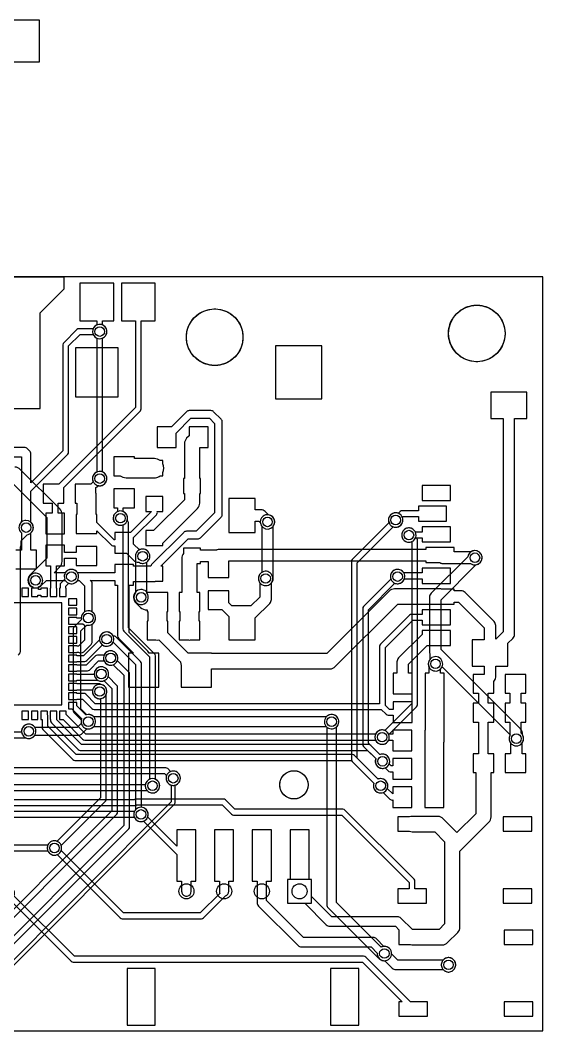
# Model space of a CAD drawing. Header units: millimetres. Extents: x 0 to 80, y 0 to 53.6.
# Drawn here: x 52.3 to 80, y 0 to 53.6 of the extents above; entities that cross this region are included whole.
import ezdxf

# ---------------------------------------------------------------- set-up
doc = ezdxf.new("R2010")
doc.units = ezdxf.units.MM

msp = doc.modelspace()

# ---------------------------------------------------------------- linework, layer by layer
at = {"layer": '16_copper'}
for points in [[(56.574, 28.926, 0.734415), (56.652, 29.649), (56.652, 36.751, 0.958767), (56.377, 37.462), (56.331, 37.442, 0.63815), (56.348, 36.751), (56.348, 29.649), (56.331, 29.642), (56.288, 29.617), (56.248, 29.587), (56.213, 29.552), (56.183, 29.512), (56.158, 29.469), (56.138, 29.423), (56.126, 29.374), (56.119, 29.325), (56.119, 29.275), (56.126, 29.226), (56.138, 29.177), (56.158, 29.131), (56.183, 29.088), (56.213, 29.048), (56.248, 29.013), (56.288, 28.983), (56.331, 28.958), (56.377, 28.938), (56.426, 28.926), (56.475, 28.919), (56.525, 28.919)], [(59.374, 12.626, 0.734415), (59.452, 13.349), (59.452, 19.9, 0.198912), (59.408, 20.008), (58.032, 21.383), (58.032, 26.92, 0.280102), (57.962, 27.077), (57.974, 27.126, 1), (57.226, 27.274), (57.219, 27.225, 0.493144), (57.674, 26.826), (57.723, 26.838), (57.728, 26.84), (57.728, 21.32, 0.198912), (57.772, 21.212), (59.148, 19.837), (59.148, 13.349), (59.131, 13.342), (59.088, 13.317), (59.048, 13.287), (59.013, 13.252), (58.983, 13.212), (58.958, 13.169), (58.938, 13.123), (58.926, 13.074), (58.919, 13.025), (58.919, 12.975), (58.926, 12.926), (58.938, 12.877), (58.958, 12.831), (58.983, 12.788), (59.013, 12.748), (59.048, 12.713), (59.088, 12.683), (59.131, 12.658), (59.177, 12.638), (59.226, 12.626), (59.275, 12.619), (59.325, 12.619)], [(65.374, 23.626, 0.098492), (65.512, 23.683), (65.552, 23.713, 0.277973), (65.705, 24), (65.705, 26.771, 0.962526), (65.113, 27.252), (65.083, 27.212, 0.318296), (65.095, 26.771), (65.095, 24.322), (65.088, 24.317), (65.048, 24.287), (65.013, 24.252), (64.983, 24.212), (64.958, 24.169), (64.938, 24.123), (64.926, 24.074), (64.919, 24.025), (64.919, 23.975), (64.926, 23.926), (64.938, 23.877), (64.958, 23.831), (64.983, 23.788), (65.013, 23.748), (65.048, 23.713), (65.088, 23.683), (65.131, 23.658), (65.177, 23.638), (65.226, 23.626), (65.275, 23.619), (65.325, 23.619)], [(71.474, 12.626, 1), (71.326, 13.374), (71.277, 13.362), (71.261, 13.355), (70.152, 14.463), (70.152, 24.837), (72.061, 26.745, 0.958766), (72.369, 27.442), (72.323, 27.462, 0.638153), (71.845, 26.961), (69.892, 25.008, 0.198912), (69.848, 24.9), (69.848, 14.4, 0.198912), (69.892, 14.292), (71.045, 13.139), (71.038, 13.123), (71.026, 13.074), (71.019, 13.025), (71.019, 12.975), (71.026, 12.926), (71.038, 12.877), (71.058, 12.831), (71.083, 12.788), (71.113, 12.748), (71.148, 12.713), (71.188, 12.683), (71.231, 12.658), (71.277, 12.638), (71.326, 12.626), (71.375, 12.619), (71.425, 12.619)], [(71.554, 15.206, 0.467246), (71.835, 15.719), (73.308, 17.192, 0.198912), (73.352, 17.3), (73.352, 26, 0.321076), (73.255, 26.161), (73.262, 26.177, 1), (72.538, 26.423), (72.526, 26.374, 0.577349), (73.023, 25.938), (73.039, 25.945), (73.048, 25.937), (73.048, 17.363), (71.619, 15.935), (71.603, 15.942), (71.554, 15.954), (71.505, 15.961), (71.455, 15.961), (71.406, 15.954), (71.357, 15.942), (71.311, 15.922), (71.268, 15.897), (71.228, 15.867), (71.193, 15.832), (71.163, 15.792), (71.138, 15.749), (71.118, 15.703), (71.106, 15.654), (71.099, 15.605), (71.099, 15.555), (71.106, 15.506), (71.118, 15.457), (71.138, 15.411), (71.163, 15.368), (71.193, 15.328), (71.228, 15.293), (71.268, 15.263), (71.311, 15.238), (71.357, 15.218), (71.406, 15.206), (71.455, 15.199), (71.505, 15.199)], [(58.774, 22.626, 0.55217), (59.005, 23.229), (59.005, 24.872, 0.979295), (58.568, 25.497), (58.528, 25.467, 0.165102), (58.406, 25.254), (58.399, 25.205, 0.084086), (58.395, 25.1), (58.395, 23.229), (58.383, 23.212), (58.358, 23.169), (58.338, 23.123), (58.326, 23.074), (58.319, 23.025), (58.319, 22.975), (58.326, 22.926), (58.338, 22.877), (58.358, 22.831), (58.383, 22.788), (58.413, 22.748), (58.448, 22.713), (58.488, 22.683), (58.531, 22.658), (58.577, 22.638), (58.626, 22.626), (58.675, 22.619), (58.725, 22.619)], [(78.674, 15.126, 0.493148), (78.942, 15.669), (78.917, 15.712, 0.270158), (78.816, 16.016), (74.605, 20.226), (74.605, 22.874), (76.454, 24.723, 0.962529), (76.375, 25.481), (76.326, 25.474, 0.318299), (76.023, 25.154), (74.084, 23.216, 0.198912), (73.995, 23), (73.995, 20.1, 0.060886), (74.005, 20.025), (74.005, 19.699, 0.962526), (74.597, 19.218), (74.627, 19.258, 0.040452), (74.657, 19.312), (78.273, 15.696), (78.258, 15.669), (78.238, 15.623), (78.226, 15.574), (78.219, 15.525), (78.219, 15.475), (78.226, 15.426), (78.238, 15.377), (78.258, 15.331), (78.283, 15.288), (78.313, 15.248), (78.348, 15.213), (78.388, 15.183), (78.431, 15.158), (78.477, 15.138), (78.526, 15.126), (78.575, 15.119), (78.625, 15.119)], [(71.574, 13.926, 1), (71.426, 14.674), (71.377, 14.662), (71.361, 14.655), (70.752, 15.263), (70.752, 22.337), (72.161, 23.745, 0.958766), (72.469, 24.442), (72.423, 24.462, 0.638153), (71.945, 23.961), (70.492, 22.508, 0.198912), (70.448, 22.4), (70.448, 15.2, 0.198912), (70.492, 15.092), (71.145, 14.439), (71.138, 14.423), (71.126, 14.374), (71.119, 14.325), (71.119, 14.275), (71.126, 14.226), (71.138, 14.177), (71.158, 14.131), (71.183, 14.088), (71.213, 14.048), (71.248, 14.013), (71.288, 13.983), (71.331, 13.958), (71.377, 13.938), (71.426, 13.926), (71.475, 13.919), (71.525, 13.919)], [(52.814, 15.516, 0.205934), (53.063, 15.687), (55.39, 15.687, 0.198912), (55.534, 15.746), (55.816, 16.028, 0.949342), (56.023, 16.762), (55.974, 16.774, 0.105304), (55.816, 16.772), (55.503, 17.084), (55.503, 21.216), (55.816, 21.528, 0.949342), (56.023, 22.262), (55.974, 22.274, 0.543212), (55.528, 21.816), (55.156, 21.444, 0.198912), (55.097, 21.3), (55.097, 17, 0.198912), (55.156, 16.856), (55.528, 16.484, 0.112129), (55.528, 16.316), (55.306, 16.093), (53.063, 16.093), (53.057, 16.102), (53.027, 16.142), (52.992, 16.177), (52.952, 16.207), (52.909, 16.232), (52.863, 16.252), (52.814, 16.264), (52.765, 16.271), (52.715, 16.271), (52.666, 16.264), (52.617, 16.252), (52.571, 16.232), (52.528, 16.207), (52.488, 16.177), (52.453, 16.142), (52.423, 16.102), (52.398, 16.059), (52.378, 16.013), (52.366, 15.964), (52.359, 15.915), (52.359, 15.865), (52.366, 15.816), (52.378, 15.767), (52.398, 15.721), (52.423, 15.678), (52.453, 15.638), (52.488, 15.603), (52.528, 15.573), (52.571, 15.548), (52.617, 15.528), (52.666, 15.516), (52.715, 15.509), (52.765, 15.509)], [(58.764, 11.106, 0.879957), (58.712, 11.861), (58.712, 19.49, 0.198912), (58.668, 19.598), (57.378, 20.888, 0.283974), (57.219, 20.932), (57.212, 20.949, 1), (56.528, 20.611), (56.553, 20.568, 0.577349), (57.212, 20.611), (57.216, 20.619), (58.408, 19.427), (58.408, 11.736), (58.403, 11.732), (58.373, 11.692), (58.348, 11.649), (58.328, 11.603), (58.316, 11.554), (58.309, 11.505), (58.309, 11.455), (58.316, 11.406), (58.328, 11.357), (58.348, 11.311), (58.373, 11.268), (58.403, 11.228), (58.438, 11.193), (58.478, 11.163), (58.521, 11.138), (58.567, 11.118), (58.616, 11.106), (58.665, 11.099), (58.715, 11.099)], [(50.206, 2.948, 0.189183), (50.308, 2.992), (58.04, 10.724, 0.198912), (58.084, 10.832), (58.084, 18.928, 0.198912), (58.04, 19.036), (57.435, 19.641, 0.958766), (56.738, 19.949), (56.718, 19.903, 0.638153), (57.219, 19.425), (57.78, 18.865), (57.78, 10.895), (50.137, 3.252), (22.863, 3.252), (20.591, 5.524, 0.990519), (20.013, 6.022), (19.983, 5.982, 0.595348), (20.295, 5.389), (22.692, 2.992, 0.198912), (22.8, 2.948), (50.2, 2.948)], [(54.174, 9.326, 0.467246), (54.455, 9.839), (56.808, 12.192, 0.198912), (56.852, 12.3), (56.852, 17.8, 0.068716), (56.847, 17.841), (56.862, 17.877, 1), (56.138, 18.123), (56.126, 18.074, 0.511872), (56.548, 17.622), (56.548, 12.363), (54.239, 10.055), (54.223, 10.062), (54.174, 10.074), (54.125, 10.081), (54.075, 10.081), (54.026, 10.074), (53.977, 10.062), (53.931, 10.042), (53.888, 10.017), (53.848, 9.987), (53.813, 9.952), (53.783, 9.912), (53.758, 9.869), (53.738, 9.823), (53.726, 9.774), (53.719, 9.725), (53.719, 9.675), (53.726, 9.626), (53.738, 9.577), (53.758, 9.531), (53.783, 9.488), (53.813, 9.448), (53.848, 9.413), (53.888, 9.383), (53.931, 9.358), (53.977, 9.338), (54.026, 9.326), (54.075, 9.319), (54.125, 9.319)], [(71.674, 3.726, 1), (71.526, 4.474), (71.477, 4.462, 0.039622), (71.422, 4.437), (69.054, 6.805), (69.054, 16.115, 0.995848), (68.548, 16.687), (68.513, 16.652, 0.411779), (68.546, 16.115), (68.546, 6.7, 0.198912), (68.62, 6.52), (71.22, 3.92, 0.113593), (71.313, 3.848), (71.348, 3.813), (71.388, 3.783), (71.431, 3.758), (71.477, 3.738), (71.526, 3.726), (71.575, 3.719), (71.625, 3.719)]]:
    msp.add_lwpolyline(points, format="xyb", close=True, dxfattribs=at)
for points in [[(51.832, 29.094), (53.694, 27.232), (53.694, 25.068), (52.813, 24.187, 1), (53.387, 23.613), (53.672, 23.897), (54.677, 23.897, 0.949345), (55.342, 24.269), (55.317, 24.312, 0.543214), (54.677, 24.303), (54.078, 24.303), (54.387, 24.613, 0.198912), (54.506, 24.9), (54.506, 27.4, 0.198912), (54.387, 27.687), (52.287, 29.787, 0.198912), (52, 29.906)], [(52.174, 19.926, 0.256558), (52.305, 20.2), (52.305, 25.657, 0.105798), (52.332, 25.781), (52.332, 26), (52.654, 26.323, 0.962529), (52.575, 27.081), (52.526, 27.074, 0.318299), (52.223, 26.754)], [(49.608, 3.692), (57.408, 11.492, 0.198912), (57.452, 11.6), (57.452, 18.22, 0.198912), (57.408, 18.328), (56.945, 18.791, 0.958766), (56.248, 19.099), (56.228, 19.053, 0.638153), (56.729, 18.575), (57.148, 18.157), (57.148, 11.663), (49.437, 3.952)], [(50.872, 2.428), (60.472, 12.028, 0.198912), (60.502, 12.1), (60.502, 13.033, 0.963871), (60.326, 13.774), (60.277, 13.762, 0.738506), (60.298, 13.033), (60.298, 12.142), (50.758, 2.602)]]:
    msp.add_lwpolyline(points, format="xyb", dxfattribs=at)
for points in [[(67.735, 8.035), (66.465, 8.035), (66.465, 6.765), (67.735, 6.765)], [(75.074, 3.126), (75.123, 3.138), (75.169, 3.158), (75.212, 3.183), (75.252, 3.213), (75.287, 3.248), (75.317, 3.288), (75.342, 3.331), (75.362, 3.377), (75.374, 3.426), (75.381, 3.475), (75.381, 3.525), (75.374, 3.574), (75.362, 3.623), (75.342, 3.669), (75.317, 3.712), (75.287, 3.752), (75.252, 3.787), (75.212, 3.817), (75.169, 3.842), (75.123, 3.862), (75.074, 3.874), (75.025, 3.881), (74.975, 3.881), (74.926, 3.874), (74.877, 3.862), (74.831, 3.842), (74.788, 3.817), (74.748, 3.787), (74.713, 3.752), (74.683, 3.712), (74.658, 3.669), (74.638, 3.623), (74.626, 3.574), (74.619, 3.525), (74.619, 3.475), (74.626, 3.426), (74.638, 3.377), (74.658, 3.331), (74.683, 3.288), (74.713, 3.248), (74.748, 3.213), (74.788, 3.183), (74.831, 3.158), (74.877, 3.138), (74.926, 3.126), (74.975, 3.119), (75.025, 3.119)]]:
    msp.add_lwpolyline(points, close=True, dxfattribs=at)
at = {"layer": '1_copper'}
for points in [[(53.31, 53.62), (51.51, 53.62), (51.51, 51.42), (53.31, 51.42)], [(57.475, 36.235), (55.225, 36.235), (55.225, 33.635), (57.475, 33.635)], [(68.275, 36.335), (65.825, 36.335), (65.825, 33.535), (68.275, 33.535)], [(75.101, 28.939), (73.601, 28.939), (73.601, 28.139), (75.101, 28.139)], [(54.218, 23.042), (54.223, 23.047), (54.225, 23.053), (54.225, 23.477), (54.223, 23.483), (54.218, 23.488), (54.212, 23.49), (54.202, 23.49), (54.202, 24.67), (54.64, 24.67), (54.64, 25.068), (55.25, 25.068), (55.25, 24.69), (56.35, 24.69), (56.35, 25.69), (55.25, 25.69), (55.25, 25.372), (54.64, 25.372), (54.64, 25.77), (53.64, 25.77), (53.64, 24.67), (53.898, 24.67), (53.898, 23.49), (53.888, 23.49), (53.882, 23.488), (53.877, 23.483), (53.875, 23.477), (53.875, 23.053), (53.877, 23.047), (53.882, 23.042), (53.888, 23.04), (54.212, 23.04)], [(52.718, 23.042), (52.723, 23.047), (52.725, 23.053), (52.725, 23.477), (52.723, 23.483), (52.718, 23.488), (52.712, 23.49), (52.388, 23.49), (52.382, 23.488), (52.377, 23.483), (52.375, 23.477), (52.375, 23.053), (52.377, 23.047), (52.382, 23.042), (52.388, 23.04), (52.712, 23.04)], [(54.5, 22.7), (49.1, 22.7), (49.1, 17.3), (54.5, 17.3)], [(55.283, 22.577), (55.288, 22.582), (55.29, 22.588), (55.29, 22.912), (55.288, 22.918), (55.283, 22.923), (55.277, 22.925), (54.853, 22.925), (54.847, 22.923), (54.842, 22.918), (54.84, 22.912), (54.84, 22.588), (54.842, 22.582), (54.847, 22.577), (54.853, 22.575), (55.277, 22.575)], [(55.283, 22.077), (55.288, 22.082), (55.29, 22.088), (55.29, 22.412), (55.288, 22.418), (55.283, 22.423), (55.277, 22.425), (54.853, 22.425), (54.847, 22.423), (54.842, 22.418), (54.84, 22.412), (54.84, 22.088), (54.842, 22.082), (54.847, 22.077), (54.853, 22.075), (55.277, 22.075)], [(55.283, 21.077), (55.288, 21.082), (55.29, 21.088), (55.29, 21.412), (55.288, 21.418), (55.283, 21.423), (55.277, 21.425), (54.853, 21.425), (54.847, 21.423), (54.842, 21.418), (54.84, 21.412), (54.84, 21.088), (54.842, 21.082), (54.847, 21.077), (54.853, 21.075), (55.277, 21.075)], [(55.283, 20.577), (55.288, 20.582), (55.29, 20.588), (55.29, 20.912), (55.288, 20.918), (55.283, 20.923), (55.277, 20.925), (54.853, 20.925), (54.847, 20.923), (54.842, 20.918), (54.84, 20.912), (54.84, 20.588), (54.842, 20.582), (54.847, 20.577), (54.853, 20.575), (55.277, 20.575)], [(52.718, 16.512), (52.723, 16.517), (52.725, 16.523), (52.725, 16.947), (52.723, 16.953), (52.718, 16.958), (52.712, 16.96), (52.388, 16.96), (52.382, 16.958), (52.377, 16.953), (52.375, 16.947), (52.375, 16.523), (52.377, 16.517), (52.382, 16.512), (52.388, 16.51), (52.712, 16.51)], [(53.218, 16.512), (53.223, 16.517), (53.225, 16.523), (53.225, 16.947), (53.223, 16.953), (53.218, 16.958), (53.212, 16.96), (52.888, 16.96), (52.882, 16.958), (52.877, 16.953), (52.875, 16.947), (52.875, 16.523), (52.877, 16.517), (52.882, 16.512), (52.888, 16.51), (53.212, 16.51)], [(79.416, 11.346), (77.892, 11.346), (77.892, 10.584), (79.416, 10.584)], [(79.416, 7.536), (77.892, 7.536), (77.892, 6.774), (79.416, 6.774)], [(79.476, 5.346), (77.952, 5.346), (77.952, 4.584), (79.476, 4.584)], [(59.45, 3.3), (57.95, 3.3), (57.95, 0.3), (59.45, 0.3)], [(70.25, 3.3), (68.75, 3.3), (68.75, 0.3), (70.25, 0.3)], [(79.476, 1.536), (77.952, 1.536), (77.952, 0.774), (79.476, 0.774)]]:
    msp.add_lwpolyline(points, close=True, dxfattribs=at)
for points in [[(52.05, 24.51), (53.15, 24.51), (53.15, 25.51), (52.854, 25.51), (52.854, 26.415, 0.448089), (52.854, 26.985), (52.854, 28.638), (54.808, 30.592, 0.198912), (54.852, 30.7), (54.852, 36.337), (55.463, 36.948), (56.151, 36.948, 0.958767), (56.862, 37.223), (56.842, 37.269, 0.177119), (56.652, 37.449), (56.652, 37.665), (57.25, 37.665), (57.25, 39.665), (55.45, 39.665), (55.45, 37.665), (56.348, 37.665), (56.348, 37.449, 0.189189), (56.151, 37.252), (55.4, 37.252, 0.198912), (55.292, 37.208), (54.592, 36.508, 0.198912), (54.548, 36.4), (54.548, 30.763), (52.854, 29.07), (52.854, 30.6, 0.198912), (52.78, 30.78), (52.68, 30.88, 0.198912), (52.5, 30.954), (48.201, 30.954, 0.033195)], [(48.105, 30.446), (52.346, 30.446), (52.346, 26.985, 0.448089), (52.346, 26.415), (52.346, 25.51), (52.05, 25.51)], [(48.01, 15.538), (52.54, 15.538), (52.546, 15.538, 0.059301), (52.581, 15.543), (52.617, 15.528, 1), (52.863, 16.252), (52.814, 16.264, 0.511872), (52.362, 15.842), (49.702, 15.842)], [(49.1, 13.648), (59.937, 13.648), (60.045, 13.539), (60.038, 13.523), (60.026, 13.474), (60.019, 13.425), (60.019, 13.375), (60.026, 13.326), (60.038, 13.277), (60.058, 13.231), (60.083, 13.188), (60.113, 13.148), (60.148, 13.113), (60.188, 13.083), (60.231, 13.058), (60.277, 13.038), (60.326, 13.026), (60.375, 13.019), (60.425, 13.019), (60.474, 13.026, 1), (60.326, 13.774), (60.277, 13.762), (60.261, 13.755), (60.108, 13.908, 0.198912), (60, 13.952), (49.163, 13.952)], [(49.649, 11.948), (58.376, 11.948, 0.188148), (58.479, 11.988), (62.996, 11.988), (63.492, 11.492, 0.198912), (63.6, 11.448), (69.337, 11.448), (72.914, 7.871), (72.914, 7.536), (72.304, 7.536), (72.304, 6.774), (73.828, 6.774), (73.828, 7.536), (73.218, 7.536), (73.218, 7.934, 0.198912), (73.174, 8.042), (69.508, 11.708, 0.198912), (69.4, 11.752), (63.663, 11.752), (63.167, 12.248, 0.198912), (63.06, 12.293), (58.416, 12.293, 0.120621), (58.346, 12.276), (58.338, 12.27, 0.042466), (58.313, 12.252), (49.649, 12.252, 0.958767)], [(49.943, 11.328), (58.341, 11.328, 0.403278), (58.829, 11.125), (60.595, 9.359), (60.595, 7.93), (60.846, 7.93), (60.846, 7.4), (60.849, 7.36), (60.858, 7.322), (60.874, 7.285), (60.894, 7.251), (60.92, 7.221), (60.95, 7.195), (60.984, 7.174), (61.021, 7.159), (61.06, 7.149), (61.1, 7.146), (61.139, 7.149, 0.369468), (61.354, 7.4), (61.354, 7.93), (61.605, 7.93), (61.605, 10.67), (60.595, 10.67), (60.595, 9.791), (59.045, 11.341, 0.981434), (58.341, 11.632), (49.88, 11.632, 0.198912)], [(51.363, 9.548), (53.751, 9.548, 0.403278), (54.239, 9.345), (57.592, 5.992, 0.198912), (57.7, 5.948), (61.9, 5.948), (61.906, 5.948, 0.189183), (62.008, 5.992), (63.172, 7.157, 0.331659), (63.354, 7.4), (63.354, 7.93), (63.605, 7.93), (63.605, 10.67), (62.595, 10.67), (62.595, 7.93), (62.846, 7.93), (62.846, 7.4, 0.114914), (62.872, 7.288), (61.837, 6.252), (57.763, 6.252), (54.455, 9.561, 0.981434), (53.751, 9.852), (51.3, 9.852, 0.198912)]]:
    msp.add_lwpolyline(points, format="xyb", dxfattribs=at)
for points in [[(54.64, 27.47), (54.292, 27.47), (54.292, 28), (54.6, 28), (54.6, 28.834), (58.658, 32.892, 0.198912), (58.702, 33), (58.702, 37.665), (59.45, 37.665), (59.45, 39.665), (57.65, 39.665), (57.65, 37.665), (58.398, 37.665), (58.398, 33.063), (54.334, 29), (53.5, 29), (53.5, 28), (53.988, 28), (53.988, 27.47), (53.64, 27.47), (53.64, 26.37), (54.64, 26.37)], [(74.497, 5.371), (73.126, 5.371), (73.082, 5.369), (72.471, 5.98, 0.198912), (72.291, 6.054), (68.805, 6.054), (67.735, 7.124), (67.735, 8.035), (67.605, 8.035), (67.605, 10.67), (66.595, 10.67), (66.595, 8.035), (66.465, 8.035), (66.465, 6.765), (67.376, 6.765), (68.52, 5.62, 0.198912), (68.7, 5.546), (72.186, 5.546), (72.386, 5.346), (72.364, 5.346), (72.364, 4.584), (72.987, 4.584, 0.087773), (73.126, 4.559), (74.665, 4.559, 0.198912), (74.952, 4.678), (75.487, 5.213, 0.198912), (75.606, 5.5), (75.606, 9.532), (77.137, 11.063, 0.198912), (77.256, 11.35), (77.256, 13.7), (77.4, 13.7), (77.4, 14.7), (77.104, 14.7), (77.104, 16.38), (77.4, 16.38), (77.4, 17.38), (77.104, 17.38), (77.104, 17.91), (77.4, 17.91), (77.4, 18.53, 0.218353), (77.506, 18.761), (77.506, 19.339), (78.151, 19.339), (78.151, 20.558), (78.417, 20.823, 0.198912), (78.506, 21.039), (78.506, 32.489), (79.151, 32.489), (79.151, 33.889), (77.251, 33.889), (77.251, 32.489), (77.896, 32.489), (77.896, 21.165), (77.506, 20.775), (77.506, 21.499, 0.198912), (77.417, 21.714), (75.877, 23.254, 0.198912), (75.661, 23.344), (75.301, 23.344), (75.301, 23.439), (74.622, 23.439, 0.043669), (74.551, 23.445), (72.139, 23.445, 0.198912), (71.851, 23.326), (68.542, 20.016), (62.43, 20.016), (62.43, 20.03), (61.201, 20.03), (60.12, 21.111), (60.12, 21.74), (60.078, 21.74), (60.078, 22.25), (60.11, 22.25), (60.11, 23.25), (59.645, 23.25, 0.084788), (59.475, 23.25), (59.025, 23.25, 0.982396), (58.369, 22.764), (58.413, 22.713), (58.663, 22.463, 0.237304), (59.01, 22.344), (59.01, 22.25), (59.062, 22.25), (59.062, 21.74), (59.02, 21.74), (59.02, 20.74), (59.484, 20.74, 0.07337), (59.632, 20.736), (60.785, 19.584, 0.104097), (60.83, 19.423), (60.83, 18.23), (62.43, 18.23), (62.43, 19.204), (68.71, 19.204, 0.198912), (68.997, 19.323), (72.307, 22.632), (74.551, 22.632, 0.041936), (74.619, 22.639), (75.301, 22.639), (75.301, 22.734), (75.535, 22.734), (76.896, 21.373), (76.896, 20.739), (76.251, 20.739), (76.251, 19.339), (76.896, 19.339), (76.896, 18.91), (76.3, 18.91), (76.3, 17.91), (76.596, 17.91), (76.596, 17.38), (76.3, 17.38), (76.3, 16.38), (76.596, 16.38), (76.596, 14.7), (76.3, 14.7), (76.3, 13.7), (76.444, 13.7), (76.444, 11.518), (75.45, 10.525), (74.722, 11.252, 0.198912), (74.435, 11.371), (73.066, 11.371, 0.088398), (72.926, 11.346), (72.304, 11.346), (72.304, 10.584), (72.927, 10.584, 0.087773), (73.066, 10.559), (74.267, 10.559), (74.794, 10.032), (74.794, 5.668)], [(55.317, 24.312, 0.897851), (54.645, 23.961), (54.442, 23.758, 0.198912), (54.398, 23.65), (54.398, 23.49), (54.388, 23.49), (54.382, 23.488), (54.377, 23.483), (54.375, 23.477), (54.375, 23.053), (54.377, 23.047), (54.382, 23.042), (54.388, 23.04), (54.712, 23.04), (54.718, 23.042), (54.723, 23.047), (54.725, 23.053), (54.725, 23.477), (54.723, 23.483), (54.718, 23.488), (54.712, 23.49), (54.702, 23.49), (54.702, 23.587), (54.861, 23.745, 0.360131), (55.323, 23.897), (55.416, 23.897), (55.697, 23.616), (55.697, 22.223, 0.255988), (55.519, 21.902), (55.29, 21.902), (55.29, 21.912), (55.288, 21.918), (55.283, 21.923), (55.277, 21.925), (54.853, 21.925), (54.847, 21.923), (54.842, 21.918), (54.84, 21.912), (54.84, 21.588), (54.842, 21.582), (54.847, 21.577), (54.853, 21.575), (55.277, 21.575), (55.283, 21.577), (55.288, 21.582), (55.29, 21.588), (55.29, 21.598), (55.615, 21.598), (55.697, 21.516), (55.697, 20.724), (55.375, 20.402), (55.29, 20.402), (55.29, 20.412), (55.288, 20.418), (55.283, 20.423), (55.277, 20.425), (54.853, 20.425), (54.847, 20.423), (54.842, 20.418), (54.84, 20.412), (54.84, 20.088), (54.842, 20.082), (54.847, 20.077), (54.853, 20.075), (55.277, 20.075), (55.283, 20.077), (55.288, 20.082), (55.29, 20.088), (55.29, 20.098), (55.377, 20.098, 0.394851), (55.654, 20.106), (56.044, 20.496, 0.198912), (56.103, 20.64), (56.103, 21.577), (56.112, 21.583), (56.152, 21.613, 0.501558), (56.103, 22.223), (56.103, 23.7, 0.292836), (55.991, 23.897), (57.3, 23.897), (57.3, 23.64), (57.445, 23.64), (57.445, 21.01, 0.198912), (57.534, 20.794), (58.299, 20.03), (58.03, 20.03), (58.03, 18.23), (59.63, 18.23), (59.63, 20.03), (59.117, 20.03, 0.11311), (59.046, 20.146), (58.055, 21.136), (58.055, 23.64), (58.3, 23.64), (58.3, 23.844), (59.4, 23.844, 0.041936), (59.468, 23.85), (59.85, 23.85), (59.85, 24.65), (59.737, 24.65), (61.184, 26.097), (61.7, 26.097, 0.198912), (61.844, 26.156), (62.944, 27.256, 0.198912), (63.003, 27.4), (63.003, 32.3, 0.198912), (62.944, 32.444), (62.544, 32.844, 0.198912), (62.4, 32.903), (61.25, 32.903, 0.198912), (61.106, 32.844), (60.313, 32.05), (59.55, 32.05), (59.55, 30.95), (60.55, 30.95), (60.55, 31.713), (61.334, 32.497), (62.316, 32.497), (62.597, 32.216), (62.597, 27.484), (61.616, 26.503), (61.1, 26.503, 0.198912), (60.956, 26.444), (59.256, 24.744, 0.126581), (59.205, 24.656), (58.3, 24.656), (58.3, 24.74), (57.3, 24.74), (57.3, 24.303), (55.323, 24.303)], [(59.55, 25.744, 0.041892), (59.618, 25.75), (59.85, 25.75), (59.85, 25.875), (61.687, 27.713, 0.198912), (61.806, 28), (61.806, 28.5), (61.85, 28.5), (61.85, 29.3), (61.806, 29.3), (61.806, 30.95), (62.25, 30.95), (62.25, 32.05), (61.25, 32.05), (61.25, 31.575), (61.113, 31.437, 0.198912), (60.994, 31.15), (60.994, 29.3), (60.95, 29.3), (60.95, 28.5), (60.994, 28.5), (60.994, 28.168), (59.38, 26.555, 0.029867), (59.332, 26.55), (58.95, 26.55), (58.95, 25.75), (59.329, 25.75, 0.043669), (59.4, 25.744), (59.55, 25.744)], [(59.456, 29.345, 0.139183), (59.713, 29.45), (59.85, 29.45), (59.85, 29.615, 0.244827), (59.85, 30.084), (59.85, 30.25), (59.712, 30.25, 0.167137), (59.4, 30.358), (58.35, 30.358), (58.35, 30.45), (57.885, 30.45, 0.084788), (57.715, 30.45), (57.25, 30.45), (57.25, 29.45), (57.587, 29.45, 0.167417), (57.9, 29.342), (59.4, 29.342)], [(58.854, 24.806, 1), (58.706, 25.554), (58.657, 25.542, 0.038739), (58.603, 25.518), (58.3, 25.821), (58.3, 26.174), (59.508, 27.382, 0.298539), (59.552, 27.55), (59.85, 27.55), (59.85, 28.35), (58.95, 28.35), (58.95, 27.55), (59.244, 27.55), (58.134, 26.44), (57.3, 26.44), (57.3, 26.042), (57.273, 26.042), (56.35, 26.966), (56.35, 27.39), (56.308, 27.39), (56.308, 28.45, 0.043001), (56.3, 28.537), (56.3, 28.834, 0.08033), (56.351, 28.857), (56.36, 28.86, 0.167639), (56.439, 28.924), (56.475, 28.919, 1), (56.525, 29.681), (56.475, 29.681, 0.493146), (56.138, 29.177), (56.158, 29.131, 0.04286), (56.142, 29.108), (56.034, 29), (55.835, 29, 0.084788), (55.665, 29), (55.2, 29), (55.2, 28), (55.292, 28), (55.292, 27.39), (55.25, 27.39), (55.25, 26.39), (55.714, 26.39, 0.08515), (55.886, 26.39), (56.35, 26.39), (56.35, 26.534), (57.102, 25.782, 0.342201), (57.3, 25.738), (57.3, 25.34), (57.919, 25.34), (58.294, 24.964, 0.246233), (58.568, 24.863), (58.611, 24.838), (58.657, 24.818), (58.706, 24.806), (58.755, 24.799), (58.805, 24.799)], [(57.674, 26.826, 0.734415), (57.752, 27.549), (57.752, 27.75), (58.35, 27.75), (58.35, 28.75), (57.25, 28.75), (57.25, 27.75), (57.448, 27.75), (57.448, 27.549), (57.431, 27.542), (57.388, 27.517), (57.348, 27.487), (57.313, 27.452), (57.283, 27.412), (57.258, 27.369), (57.238, 27.323), (57.226, 27.274), (57.219, 27.225), (57.219, 27.175), (57.226, 27.126), (57.238, 27.077), (57.258, 27.031), (57.283, 26.988), (57.313, 26.948), (57.348, 26.913), (57.388, 26.883), (57.431, 26.858), (57.477, 26.838), (57.526, 26.826), (57.575, 26.819), (57.625, 26.819)], [(64.751, 27.034), (64.935, 27.034), (65.023, 26.946, 0.962529), (65.781, 27.025), (65.774, 27.074, 0.318299), (65.454, 27.377), (65.277, 27.554, 0.198912), (65.061, 27.644), (64.751, 27.644), (64.751, 28.239), (63.351, 28.239), (63.351, 26.439), (64.751, 26.439)], [(72.274, 26.726, 0.467246), (72.555, 27.239), (72.602, 27.286), (73.401, 27.286), (73.401, 27.039), (74.901, 27.039), (74.901, 27.839), (73.401, 27.839), (73.401, 27.591), (72.539, 27.591, 0.198912), (72.431, 27.547), (72.339, 27.455), (72.323, 27.462), (72.274, 27.474), (72.225, 27.481), (72.175, 27.481), (72.126, 27.474), (72.077, 27.462), (72.031, 27.442), (71.988, 27.417), (71.948, 27.387), (71.913, 27.352), (71.883, 27.312), (71.858, 27.269), (71.838, 27.223), (71.826, 27.174), (71.819, 27.125), (71.819, 27.075), (71.826, 27.026), (71.838, 26.977), (71.858, 26.931), (71.883, 26.888), (71.913, 26.848), (71.948, 26.813), (71.988, 26.783), (72.031, 26.758), (72.077, 26.738), (72.126, 26.726), (72.175, 26.719), (72.225, 26.719)], [(72.974, 25.926, 0.245515), (73.249, 26.148), (73.601, 26.148), (73.601, 25.939), (75.101, 25.939), (75.101, 26.739), (73.601, 26.739), (73.601, 26.452), (73.249, 26.452), (73.242, 26.469), (73.217, 26.512), (73.187, 26.552), (73.152, 26.587), (73.112, 26.617), (73.069, 26.642), (73.023, 26.662), (72.974, 26.674), (72.925, 26.681), (72.875, 26.681), (72.826, 26.674), (72.777, 26.662), (72.731, 26.642), (72.688, 26.617), (72.648, 26.587), (72.613, 26.552), (72.583, 26.512), (72.558, 26.469), (72.538, 26.423), (72.526, 26.374), (72.519, 26.325), (72.519, 26.275), (72.526, 26.226), (72.538, 26.177), (72.558, 26.131), (72.583, 26.088), (72.613, 26.048), (72.648, 26.013), (72.688, 25.983), (72.731, 25.958), (72.777, 25.938), (72.826, 25.926), (72.875, 25.919), (72.925, 25.919)], [(61.322, 20.735), (61.355, 20.74), (61.82, 20.74), (61.82, 21.74), (61.768, 21.74), (61.768, 22.25), (61.81, 22.25), (61.81, 23.25), (61.666, 23.25), (61.666, 24.8), (61.85, 24.8), (61.85, 24.895), (62.25, 24.895), (62.25, 24.05), (63.35, 24.05), (63.35, 24.934), (73.801, 24.934), (73.801, 24.839), (74.534, 24.839, 0.135494), (74.69, 24.795), (76.171, 24.795, 0.962526), (76.652, 25.387), (76.612, 25.417, 0.318296), (76.171, 25.405), (75.301, 25.405), (75.301, 25.639), (73.801, 25.639), (73.801, 25.544), (62.839, 25.544, 0.091534), (62.73, 25.523), (62.721, 25.519, 0.025918), (62.69, 25.505), (61.85, 25.505), (61.85, 25.6), (61.468, 25.6, 0.084018), (61.332, 25.6), (60.95, 25.6), (60.95, 25.322, 0.177115), (60.854, 25.06), (60.854, 23.25), (60.71, 23.25), (60.71, 22.25), (60.752, 22.25), (60.752, 21.74), (60.72, 21.74), (60.72, 20.74), (61.185, 20.74), (61.209, 20.736), (61.265, 20.732)], [(53.218, 23.042), (53.223, 23.047), (53.225, 23.053), (53.225, 23.113), (53.375, 23.113), (53.375, 23.053), (53.377, 23.047), (53.382, 23.042), (53.388, 23.04), (53.712, 23.04), (53.718, 23.042), (53.723, 23.047), (53.725, 23.053), (53.725, 23.477), (53.723, 23.483), (53.718, 23.488), (53.712, 23.49), (53.388, 23.49), (53.382, 23.488), (53.377, 23.483), (53.375, 23.477), (53.375, 23.417), (53.252, 23.417), (53.252, 23.551, 0.958767), (52.977, 24.262), (52.931, 24.242, 0.63815), (52.948, 23.551), (52.948, 23.49), (52.888, 23.49), (52.882, 23.488), (52.877, 23.483), (52.875, 23.477), (52.875, 23.053), (52.877, 23.047), (52.882, 23.042), (52.888, 23.04), (53.212, 23.04)], [(64.751, 21.908), (65.516, 22.672, 0.198912), (65.605, 22.888), (65.605, 23.771, 0.962526), (65.013, 24.252), (64.983, 24.212, 0.318296), (64.995, 23.771), (64.995, 23.014), (64.52, 22.539), (63.51, 22.539), (63.35, 22.699), (63.35, 23.35), (62.25, 23.35), (62.25, 22.35), (62.981, 22.35), (63.351, 21.98), (63.351, 20.739), (64.751, 20.739)], [(72.374, 23.726, 0.274554), (72.664, 23.986), (73.601, 23.986), (73.601, 23.739), (75.101, 23.739), (75.101, 24.539), (73.601, 24.539), (73.601, 24.291), (72.63, 24.291), (72.617, 24.312), (72.587, 24.352), (72.552, 24.387), (72.512, 24.417), (72.469, 24.442), (72.423, 24.462), (72.374, 24.474), (72.325, 24.481), (72.275, 24.481), (72.226, 24.474), (72.177, 24.462), (72.131, 24.442), (72.088, 24.417), (72.048, 24.387), (72.013, 24.352), (71.983, 24.312), (71.958, 24.269), (71.938, 24.223), (71.926, 24.174), (71.919, 24.125), (71.919, 24.075), (71.926, 24.026), (71.938, 23.977), (71.958, 23.931), (71.983, 23.888), (72.013, 23.848), (72.048, 23.813), (72.088, 23.783), (72.131, 23.758), (72.177, 23.738), (72.226, 23.726), (72.275, 23.719), (72.325, 23.719)], [(73.07, 17.45), (72.07, 17.45), (72.07, 17.052), (71.863, 17.052), (71.652, 17.263), (71.652, 20.337), (73.102, 21.786), (73.601, 21.786), (73.601, 21.539), (75.101, 21.539), (75.101, 22.339), (73.601, 22.339), (73.601, 22.091), (73.039, 22.091, 0.198912), (72.931, 22.047), (71.392, 20.508, 0.198912), (71.348, 20.4), (71.348, 17.352), (56.263, 17.352), (55.758, 17.858, 0.198912), (55.65, 17.902), (55.29, 17.902), (55.29, 17.912), (55.288, 17.918), (55.283, 17.923), (55.277, 17.925), (54.853, 17.925), (54.847, 17.923), (54.842, 17.918), (54.84, 17.912), (54.84, 17.588), (54.842, 17.582), (54.847, 17.577), (54.853, 17.575), (55.277, 17.575), (55.283, 17.577), (55.288, 17.582), (55.29, 17.588), (55.29, 17.598), (55.587, 17.598), (56.092, 17.092, 0.198912), (56.2, 17.048), (71.437, 17.048), (71.692, 16.792, 0.198912), (71.8, 16.748), (72.07, 16.748), (72.07, 16.35), (73.07, 16.35)], [(55.283, 19.577), (55.288, 19.582), (55.29, 19.588), (55.29, 19.598), (55.71, 19.598, 0.198912), (55.818, 19.642), (56.647, 20.471, 0.954125), (57.122, 21.067), (57.082, 21.097, 0.630365), (56.49, 20.746), (55.647, 19.902), (55.29, 19.902), (55.29, 19.912), (55.288, 19.918), (55.283, 19.923), (55.277, 19.925), (54.853, 19.925), (54.847, 19.923), (54.842, 19.918), (54.84, 19.912), (54.84, 19.588), (54.842, 19.582), (54.847, 19.577), (54.853, 19.575), (55.277, 19.575)], [(73.07, 18.97), (72.875, 18.97), (72.875, 19.444), (73.87, 20.439), (75.101, 20.439), (75.101, 21.239), (73.601, 21.239), (73.601, 21.032), (72.354, 19.786, 0.198912), (72.265, 19.57), (72.265, 18.97), (72.07, 18.97), (72.07, 17.87), (73.07, 17.87)], [(55.283, 19.077), (55.288, 19.082), (55.29, 19.088), (55.29, 19.098), (55.85, 19.098, 0.198912), (55.958, 19.142), (56.443, 19.628), (56.731, 19.628, 0.958767), (57.442, 19.903), (57.422, 19.949, 0.63815), (56.731, 19.932), (56.38, 19.932, 0.198912), (56.272, 19.888), (55.787, 19.402), (55.29, 19.402), (55.29, 19.412), (55.288, 19.418), (55.283, 19.423), (55.277, 19.425), (54.853, 19.425), (54.847, 19.423), (54.842, 19.418), (54.84, 19.412), (54.84, 19.088), (54.842, 19.082), (54.847, 19.077), (54.853, 19.075), (55.277, 19.075)], [(74.761, 15.291, 0.064418), (74.778, 15.42), (74.778, 18.42, 0.042258), (74.77, 18.505), (74.77, 18.97), (74.575, 18.97), (74.575, 19.196, 0.976114), (74.058, 19.757), (74.023, 19.722, 0.26795), (73.948, 19.347), (73.965, 19.307), (73.965, 18.97), (73.77, 18.97), (73.77, 18.507, 0.042924), (73.762, 18.42), (73.762, 15.95), (73.75, 15.95), (73.75, 15.487, 0.041357), (73.742, 15.4), (73.742, 12.4, 0.042258), (73.75, 12.315), (73.75, 11.85), (74.75, 11.85), (74.75, 12.313, 0.042924), (74.758, 12.4), (74.758, 15.281)], [(56.664, 18.556, 1), (56.516, 19.304), (56.467, 19.292, 0.341387), (56.209, 18.902), (55.29, 18.902), (55.29, 18.912), (55.288, 18.918), (55.283, 18.923), (55.277, 18.925), (54.853, 18.925), (54.847, 18.923), (54.842, 18.918), (54.84, 18.912), (54.84, 18.588), (54.842, 18.582), (54.847, 18.577), (54.853, 18.575), (55.277, 18.575), (55.283, 18.577), (55.288, 18.582), (55.29, 18.588), (55.29, 18.598), (56.404, 18.598), (56.421, 18.588), (56.467, 18.568), (56.516, 18.556), (56.565, 18.549), (56.615, 18.549)], [(79.1, 14.7), (78.905, 14.7), (78.905, 15.271, 0.388769), (78.855, 15.784), (78.855, 16.38), (79.1, 16.38), (79.1, 17.38), (78.855, 17.38), (78.855, 17.91), (79.1, 17.91), (79.1, 18.91), (78, 18.91), (78, 17.91), (78.245, 17.91), (78.245, 17.38), (78, 17.38), (78, 16.38), (78.245, 16.38), (78.245, 15.639, 0.052267), (78.226, 15.574), (78.219, 15.525, 0.179137), (78.295, 15.271), (78.295, 14.7), (78, 14.7), (78, 13.7), (79.1, 13.7)], [(56.574, 17.626, 0.767328), (56.623, 18.362), (56.574, 18.374, 0.198919), (56.45, 18.402), (55.29, 18.402), (55.29, 18.412), (55.288, 18.418), (55.283, 18.423), (55.277, 18.425), (54.853, 18.425), (54.847, 18.423), (54.842, 18.418), (54.84, 18.412), (54.84, 18.088), (54.842, 18.082), (54.847, 18.077), (54.853, 18.075), (55.277, 18.075), (55.283, 18.077), (55.288, 18.082), (55.29, 18.088), (55.29, 18.098), (56.132, 18.098), (56.126, 18.074), (56.119, 18.025), (56.119, 17.975), (56.126, 17.926), (56.138, 17.877), (56.158, 17.831), (56.183, 17.788), (56.213, 17.748), (56.248, 17.713), (56.288, 17.683), (56.331, 17.658), (56.377, 17.638), (56.426, 17.626), (56.475, 17.619), (56.525, 17.619)], [(55.974, 16.026, 0.162965), (56.185, 16.146), (68.515, 16.146, 0.995848), (69.087, 16.652), (69.052, 16.687, 0.411779), (68.515, 16.654), (56.185, 16.654, 0.305612), (55.771, 16.759), (55.29, 17.241), (55.29, 17.412), (55.288, 17.418), (55.283, 17.423), (55.277, 17.425), (54.853, 17.425), (54.847, 17.423), (54.842, 17.418), (54.84, 17.412), (54.84, 17.088), (54.842, 17.082), (54.847, 17.077), (54.853, 17.075), (55.024, 17.075), (55.55, 16.55), (55.538, 16.523), (55.526, 16.474), (55.519, 16.425), (55.519, 16.375), (55.526, 16.326), (55.538, 16.277), (55.558, 16.231), (55.583, 16.188), (55.613, 16.148), (55.648, 16.113), (55.688, 16.083), (55.731, 16.058), (55.777, 16.038), (55.826, 16.026), (55.875, 16.019), (55.925, 16.019)], [(73.05, 12.95), (72.05, 12.95), (72.05, 12.566), (71.755, 12.861, 0.654711), (71.261, 13.355), (70.008, 14.608, 0.198912), (69.9, 14.652), (55.252, 14.652), (53.748, 16.157), (53.748, 16.689, 0.138304), (53.725, 16.769), (53.725, 16.947), (53.723, 16.953), (53.718, 16.958), (53.712, 16.96), (53.388, 16.96), (53.382, 16.958), (53.377, 16.953), (53.375, 16.947), (53.375, 16.523), (53.377, 16.517), (53.382, 16.512), (53.388, 16.51), (53.443, 16.51), (53.443, 16.094, 0.198912), (53.488, 15.986), (55.082, 14.392, 0.198912), (55.189, 14.348), (69.837, 14.348), (71.045, 13.139, 0.654711), (71.539, 12.645), (71.892, 12.292, 0.282801), (72.05, 12.248), (72.05, 11.85), (73.05, 11.85)], [(73.05, 14.45), (72.05, 14.45), (72.05, 14.052), (71.963, 14.052), (71.855, 14.161, 0.654711), (71.361, 14.655), (70.878, 15.138, 0.198912), (70.77, 15.182), (55.533, 15.182), (54.206, 16.51), (54.212, 16.51), (54.218, 16.512), (54.223, 16.517), (54.225, 16.523), (54.225, 16.947), (54.223, 16.953), (54.218, 16.958), (54.212, 16.96), (53.888, 16.96), (53.882, 16.958), (53.877, 16.953), (53.875, 16.947), (53.875, 16.523), (53.877, 16.517), (53.882, 16.512), (53.888, 16.51, -0.005282), (53.898, 16.51), (53.898, 16.45, 0.198912), (53.942, 16.342), (55.362, 14.922, 0.198912), (55.47, 14.878), (70.707, 14.878), (71.145, 14.439, 0.654711), (71.639, 13.945), (71.792, 13.792, 0.198912), (71.9, 13.748), (72.05, 13.748), (72.05, 13.35), (73.05, 13.35)], [(73.05, 15.95), (72.05, 15.95), (72.05, 15.732), (71.829, 15.732, 0.654709), (71.131, 15.732), (55.768, 15.732), (54.725, 16.776), (54.725, 16.947), (54.723, 16.953), (54.718, 16.958), (54.712, 16.96), (54.388, 16.96), (54.382, 16.958), (54.377, 16.953), (54.375, 16.947), (54.375, 16.523), (54.377, 16.517), (54.382, 16.512), (54.388, 16.51), (54.559, 16.51), (55.597, 15.472, 0.198912), (55.705, 15.428), (71.131, 15.428, 0.654709), (71.829, 15.428), (72.05, 15.428), (72.05, 14.85), (73.05, 14.85)], [(43.718, 11.153, 0.343201), (43.917, 11.197), (45.973, 13.254), (47.527, 13.254), (47.983, 12.797, 0.198912), (48.091, 12.753), (59.01, 12.753, 0.943354), (59.617, 13.212), (59.587, 13.252, 0.637603), (58.923, 13.057), (48.154, 13.057), (47.697, 13.514, 0.198912), (47.59, 13.559), (45.91, 13.559, 0.198912), (45.803, 13.514), (43.746, 11.457), (43.718, 11.457), (43.718, 11.686), (42.194, 11.686), (42.194, 10.924), (43.718, 10.924)], [(65.605, 7.93), (65.605, 10.67), (64.595, 10.67), (64.595, 7.93), (64.846, 7.93), (64.846, 6.8, 0.198912), (64.92, 6.62), (67.02, 4.52, 0.198912), (67.2, 4.446), (70.895, 4.446), (71.219, 4.122, 0.448085), (71.622, 3.719), (72.02, 3.32, 0.198912), (72.2, 3.246), (74.715, 3.246, 0.995848), (75.287, 3.752), (75.252, 3.787, 0.411779), (74.715, 3.754), (72.305, 3.754), (71.981, 4.078, 0.448085), (71.578, 4.481), (71.18, 4.88, 0.198912), (71, 4.954), (67.305, 4.954), (65.354, 6.905), (65.354, 7.93)], [(73.888, 1.536), (72.98, 1.536), (70.608, 3.908, 0.198912), (70.5, 3.952), (55.163, 3.952), (51.955, 7.161, 0.958766), (51.258, 7.469), (51.238, 7.423, 0.638153), (51.739, 6.945), (54.992, 3.692, 0.198912), (55.1, 3.648), (70.437, 3.648), (72.548, 1.536), (72.364, 1.536), (72.364, 0.774), (73.888, 0.774)]]:
    msp.add_lwpolyline(points, format="xyb", close=True, dxfattribs=at)
at = {"layer": 'drills_NPTH'}
for centre, radius in [((62.6, 36.8), 1.5), ((76.5, 37), 1.5), ((66.8, 13.05), 0.75)]:
    msp.add_circle(centre, radius, dxfattribs=at)
at = {"layer": 'drills_PTH'}
for centre in [(61.1, 7.4), (63.1, 7.4), (65.1, 7.4), (67.1, 7.4)]:
    msp.add_circle(centre, 0.4, dxfattribs=at)
at = {"layer": 'drills_via_1_16'}
for centre in [(56.5, 37.1), (56.5, 29.3), (57.6, 27.2), (72.2, 27.1), (52.6, 26.7), (65.4, 27), (72.9, 26.3), (58.78, 25.18), (76.4, 25.1), (53.1, 23.9), (55, 24.1), (65.3, 24), (72.3, 24.1), (58.7, 23), (55.9, 21.9), (56.87, 20.78), (57.08, 19.78), (74.31, 19.47), (56.59, 18.93), (56.5, 18), (55.9, 16.4), (68.8, 16.4), (52.74, 15.89), (71.48, 15.58), (78.6, 15.5), (71.5, 14.3), (60.4, 13.4), (59.3, 13), (71.4, 13), (58.69, 11.48), (54.1, 9.7), (71.6, 4.1), (75, 3.5)]:
    msp.add_circle(centre, 0.254, dxfattribs=at)
at = {"layer": 'holes'}
for points in [[(41.65, 39.365), (42.93, 38.08), (42.926, 33.02), (53.34, 33.02), (53.34, 38.1), (54.61, 39.37), (54.613, 39.98), (41.653, 39.976), (41.65, 39.365)], [(64.1, 36.746), (64.092, 36.64), (64.077, 36.534), (64.054, 36.429), (64.024, 36.326), (63.987, 36.226), (63.942, 36.128), (63.891, 36.034), (63.833, 35.944), (63.769, 35.858), (63.699, 35.777), (63.623, 35.701), (63.542, 35.631), (63.456, 35.567), (63.366, 35.509), (63.272, 35.458), (63.174, 35.413), (63.074, 35.376), (62.971, 35.346), (62.867, 35.323), (62.76, 35.308), (62.654, 35.3), (62.546, 35.3), (62.44, 35.308), (62.334, 35.323), (62.229, 35.346), (62.126, 35.376), (62.026, 35.413), (61.928, 35.458), (61.834, 35.509), (61.744, 35.567), (61.658, 35.631), (61.577, 35.701), (61.501, 35.777), (61.431, 35.858), (61.367, 35.944), (61.309, 36.034), (61.258, 36.128), (61.213, 36.226), (61.176, 36.326), (61.146, 36.429), (61.123, 36.534), (61.108, 36.64), (61.1, 36.746), (61.1, 36.854), (61.108, 36.96), (61.123, 37.067), (61.146, 37.171), (61.176, 37.274), (61.213, 37.374), (61.258, 37.472), (61.309, 37.566), (61.367, 37.656), (61.431, 37.742), (61.501, 37.823), (61.577, 37.899), (61.658, 37.969), (61.744, 38.033), (61.834, 38.091), (61.928, 38.142), (62.026, 38.187), (62.126, 38.224), (62.229, 38.254), (62.334, 38.277), (62.44, 38.292), (62.546, 38.3), (62.654, 38.3), (62.76, 38.292), (62.867, 38.277), (62.971, 38.254), (63.074, 38.224), (63.174, 38.187), (63.272, 38.142), (63.366, 38.091), (63.456, 38.033), (63.542, 37.969), (63.623, 37.899), (63.699, 37.823), (63.769, 37.742), (63.833, 37.656), (63.891, 37.566), (63.942, 37.472), (63.987, 37.374), (64.024, 37.274), (64.054, 37.171), (64.077, 37.067), (64.092, 36.96), (64.1, 36.854), (64.1, 36.746)], [(78, 36.946), (77.992, 36.84), (77.977, 36.733), (77.954, 36.629), (77.924, 36.526), (77.887, 36.426), (77.842, 36.328), (77.791, 36.234), (77.733, 36.144), (77.669, 36.058), (77.599, 35.977), (77.523, 35.901), (77.442, 35.831), (77.356, 35.767), (77.266, 35.709), (77.172, 35.658), (77.074, 35.613), (76.974, 35.576), (76.871, 35.546), (76.767, 35.523), (76.66, 35.508), (76.554, 35.5), (76.446, 35.5), (76.34, 35.508), (76.234, 35.523), (76.129, 35.546), (76.026, 35.576), (75.926, 35.613), (75.828, 35.658), (75.734, 35.709), (75.644, 35.767), (75.558, 35.831), (75.477, 35.901), (75.401, 35.977), (75.331, 36.058), (75.267, 36.144), (75.209, 36.234), (75.158, 36.328), (75.113, 36.426), (75.076, 36.526), (75.046, 36.629), (75.023, 36.733), (75.008, 36.84), (75, 36.946), (75, 37.054), (75.008, 37.16), (75.023, 37.267), (75.046, 37.371), (75.076, 37.474), (75.113, 37.574), (75.158, 37.672), (75.209, 37.766), (75.267, 37.856), (75.331, 37.942), (75.401, 38.023), (75.477, 38.099), (75.558, 38.169), (75.644, 38.233), (75.734, 38.291), (75.828, 38.342), (75.926, 38.387), (76.026, 38.424), (76.129, 38.454), (76.234, 38.477), (76.34, 38.492), (76.446, 38.5), (76.554, 38.5), (76.66, 38.492), (76.767, 38.477), (76.871, 38.454), (76.974, 38.424), (77.074, 38.387), (77.172, 38.342), (77.266, 38.291), (77.356, 38.233), (77.442, 38.169), (77.523, 38.099), (77.599, 38.023), (77.669, 37.942), (77.733, 37.856), (77.791, 37.766), (77.842, 37.672), (77.887, 37.574), (77.924, 37.474), (77.954, 37.371), (77.977, 37.267), (77.992, 37.16), (78, 37.054), (78, 36.946)], [(67.55, 13.013), (67.543, 12.94), (67.528, 12.868), (67.507, 12.797), (67.479, 12.729), (67.444, 12.664), (67.403, 12.603), (67.356, 12.546), (67.304, 12.494), (67.247, 12.447), (67.186, 12.406), (67.121, 12.371), (67.053, 12.343), (66.982, 12.322), (66.91, 12.307), (66.837, 12.3), (66.763, 12.3), (66.69, 12.307), (66.618, 12.322), (66.547, 12.343), (66.479, 12.371), (66.414, 12.406), (66.353, 12.447), (66.296, 12.494), (66.244, 12.546), (66.197, 12.603), (66.156, 12.664), (66.121, 12.729), (66.093, 12.797), (66.072, 12.868), (66.057, 12.94), (66.05, 13.013), (66.05, 13.087), (66.057, 13.16), (66.072, 13.232), (66.093, 13.303), (66.121, 13.371), (66.156, 13.436), (66.197, 13.497), (66.244, 13.554), (66.296, 13.606), (66.353, 13.653), (66.414, 13.694), (66.479, 13.729), (66.547, 13.757), (66.618, 13.778), (66.69, 13.793), (66.763, 13.8), (66.837, 13.8), (66.91, 13.793), (66.982, 13.778), (67.053, 13.757), (67.121, 13.729), (67.186, 13.694), (67.247, 13.653), (67.304, 13.606), (67.356, 13.554), (67.403, 13.497), (67.444, 13.436), (67.479, 13.371), (67.507, 13.303), (67.528, 13.232), (67.543, 13.16), (67.55, 13.087), (67.55, 13.013)]]:
    msp.add_lwpolyline(points, close=True, dxfattribs=at)
at = {"layer": 'outline'}
msp.add_lwpolyline([(0, 0), (80, 0), (80, 40), (0, 40), (0, 0)], close=True, dxfattribs=at)

doc.saveas('drawing.dxf')
